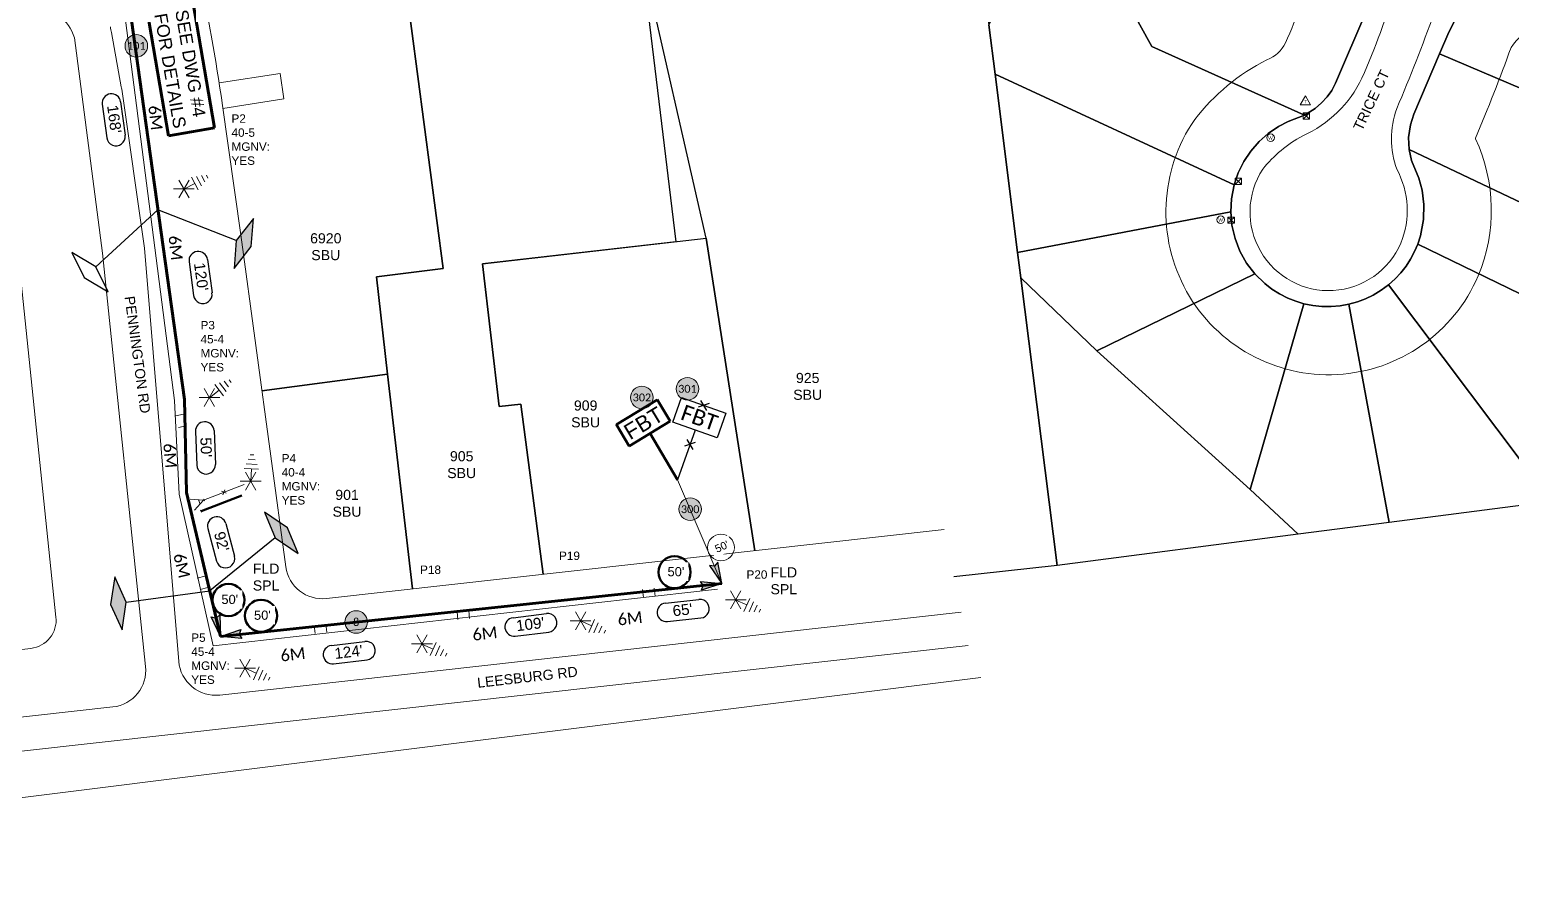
# Model space of a CAD drawing. Header units: inches. Extents: x 2013952 to 2016991, y 779373 to 782808.
# Drawn here: x 2015092 to 2015974, y 779373 to 779873 of the extents above; entities that cross this region are included whole.
import ezdxf
from ezdxf.enums import TextEntityAlignment as Align
from ezdxf.lldxf.tags import DXFTag

# ---------------------------------------------------------------- set-up
doc = ezdxf.new("R2010")
doc.units = ezdxf.units.IN
doc.header["$MEASUREMENT"] = 0
doc.linetypes.add('ACAD_ISO02W100', pattern=[15, 12, -3])
for name, color, linetype in [('50 loop', 1, 'Continuous'), ('50 LOOP EXISTING', 6, 'Continuous'), ('ADDRESS', 6, 'Continuous'), ('AERIAL CABLE', 5, 'Continuous'), ('CALLES', 6, 'Continuous'), ('EOP', 150, 'Continuous'), ('EX PED', 5, 'Continuous'), ('FBT.FST', 1, 'Continuous'), ('FST', 1, 'Continuous'), ('GroundingRED', 1, 'Continuous'), ('parcels', 7, 'Continuous'), ('PFP DETAIL', 7, 'Continuous'), ('Placemark', 7, 'Continuous'), ('Pole_Temp', 7, 'Continuous'), ('REELS BUBBLES', 87, 'Continuous'), ('SPAN LENGTHS', 7, 'Continuous'), ('SPLICE', 7, 'Continuous'), ('STREET NAMES', 250, 'Continuous')]:
    doc.layers.add(name, color=color, linetype=linetype)
for name, color, linetype, lineweight in [('AERIAL CABLE PROP', 1, 'Continuous', 60), ('AnchorGuyProposed', 1, 'Continuous', 50), ('AnchorGuyRemove', 7, 'Continuous', 0), ('DRIVEWAYS', 250, 'Continuous', 20), ('FST PROP', 240, 'Continuous', 50), ('INNERDUCT', 4, 'Continuous', 53), ('OVERLASH', 255, 'Continuous', 0), ('Pole notes', 7, 'Continuous', 0), ('Poles', 7, 'Continuous', 0), ('PROP CABLE', 1, 'Continuous', 50), ('ROW', 102, 'ACAD_ISO02W100', 20), ('STRAND TEXT', 7, 'Continuous', 0), ('Transformer', 92, 'Continuous', 0), ('WaterMeter', 252, 'Continuous', 0)]:
    doc.layers.add(name, color=color, linetype=linetype, lineweight=lineweight)
doc.styles.add('Annotative', font='arial.ttf')
doc.styles.add('Legend', font='calibri.ttf')
doc.styles.add('PROPOSED', font='calibri.ttf')
doc.styles.get("Standard").update_dxf_attribs({"font": 'arial.ttf'})
tags = doc.linetypes.add('EPV', pattern='A,3.309809,-0.120318,["EOP",Standard,S=0.477614,R=0,X=0,Y=-0.246604],-1.488372', length=4.918499).pattern_tags.tags
tags[6] = DXFTag(74, 10)
tags = doc.linetypes.add('RRW', pattern='A,0.90073,-0.315516,0.90073,-0.315516,0.90073,-0.120318,["R/W",Standard,S=0.477614,R=0,X=0,Y=-0.246604],-1.382879', length=4.836419).pattern_tags.tags
tags[14] = DXFTag(74, 10)

# ---------------------------------------------------------------- blocks, each defined once
blk = doc.blocks.new('W')
at = {"layer": 'WaterMeter', "color": 5}
blk.add_circle((0.03, 0.02), 2.28, dxfattribs=at)
blk.add_text('W', height=2.06, dxfattribs=at).set_placement((-1.36, -1.16))
blk = doc.blocks.new('FST_FBT')
at = {"layer": 'FST', "lineweight": 30}
h = blk.add_hatch(color=256, dxfattribs=at)
h.dxf.hatch_style = 1
h.paths.add_polyline_path([(5.29, 18.27), (0, 19.86), (-5.29, 18.27), (0, 16.69)])
at = {"layer": 'FBT.FST', "lineweight": 30}
blk.add_lwpolyline([(-5.29, 18.27), (0, 16.69), (5.29, 18.27), (0, 19.86)], close=True, dxfattribs=at)
blk.add_lwpolyline([(0, 16.69), (0, 0)], dxfattribs=at)
blk = doc.blocks.new('ACMAP_ANN_TEMPLATE_SPANS')
at = {"color": 0, "linetype": 'ByBlock', "lineweight": -2}
for p, q in [((-8.2, 12.5), (22.7, 12.5)), ((-8.2, -4.5), (22.7, -4.5))]:
    blk.add_line(p, q, dxfattribs=at)
for centre, start, end in [((-8.2, 4), 90, 270), ((22.7, 4), 270, 90)]:
    blk.add_arc(centre, 8.49, start, end, dxfattribs=at)
at = {"color": 18, "lineweight": 50, "true_color": 0x000000, "style": 'Annotative'}
blk.add_attdef('AERIALFOOT', text='', height=10, dxfattribs=at).set_placement((6.7, 4.7), align=Align.MIDDLE_CENTER)
blk = doc.blocks.new('50 loop')
at = {"layer": '50 loop', "color": 1, "lineweight": 50}
blk.add_circle((-0.06, -0.03), 7.96, dxfattribs=at)
at = {"layer": '50 loop', "color": 1, "lineweight": 60, "insert": (-3.54, 2.54), "char_height": 4.563, "width": 8.0535, "attachment_point": 1, "bg_fill": 2}
blk.add_mtext("50'", dxfattribs=at)
blk = doc.blocks.new('*U416')
at = {"linetype": 'Continuous', "lineweight": 0, "true_color": 0xffffff}
h = blk.add_hatch(color=7, dxfattribs=at)
h.dxf.hatch_style = 1
h.paths.add_polyline_path([(-0.122, 0, 1), (0.122, 0, 1)])
at = {"color": 0, "linetype": 'ByBlock', "lineweight": -2}
blk.add_circle((0, 0), 0.122, dxfattribs=at)
at = {"color": 0, "linetype": 'ByBlock', "lineweight": -2, "style": 'PROPOSED'}
blk.add_attdef('CCFN', text='', height=0.0844, dxfattribs=at).set_placement((0, 0), align=Align.MIDDLE_CENTER)
at = {"color": 0, "linetype": 'ByBlock', "lineweight": -2, "flags": 104}
blk.add_attdef('CCFA', text='', height=0.0844, dxfattribs=at).set_placement((0.206, 0.09), align=Align.TOP_LEFT)
blk = doc.blocks.new('*U173')
at = {"linetype": 'Continuous', "lineweight": 0}
for p, q in [((-0.5, 0.48), (-0.5, 1.15)), ((0.5, 0.48), (0.5, 1.15))]:
    blk.add_line(p, q, dxfattribs=at)
blk = doc.blocks.new('TCF')
at = {"layer": 'FBT.FST', "lineweight": 30}
blk.add_lwpolyline([(54.38, 17.34), (50.04, 1.34), (55.23, -14.4), (59.56, 1.6)], close=True, dxfattribs=at)
blk.add_lwpolyline([(50.04, 1.34), (0, 0)], dxfattribs=at)
blk = doc.blocks.new('EX PED')
at = {"layer": 'EX PED', "color": 5, "lineweight": 0}
blk.add_lwpolyline([(-3.8, 3.7), (3.8, 3.7), (3.8, -3.7), (-3.8, -3.7)], close=True, dxfattribs=at)
for points in [[(-3.8, 3.7), (3.8, -3.7)], [(3.8, 3.7), (-3.8, -3.7)]]:
    blk.add_lwpolyline(points, dxfattribs=at)
blk = doc.blocks.new('Transforam')
at = {"layer": 'Transformer', "color": 3}
blk.add_lwpolyline([(-0.5, 6.9), (-6.6, -3.7), (5.7, -3.7)], close=True, dxfattribs=at)
blk.add_text('T', height=4, dxfattribs=at).set_placement((-2, -1.9))
blk = doc.blocks.new('POLES')
at = {"layer": 'Poles'}
for points in [[(-0.93, 1.72), (1.13, -1.84)], [(-0.93, -1.84), (1.13, 1.71)], [(-1.96, -0.06), (2.16, -0.06)]]:
    blk.add_lwpolyline(points, dxfattribs=at)
blk = doc.blocks.new('*U177')
at = {"layer": 'Pole notes', "color": 135, "linetype": 'Continuous', "lineweight": 0, "true_color": 0x32a0a0, "flags": 128}
for points in [[(-4.16, 0.69), (-4.04, 1.21)], [(-3.5, 0.22), (-3.24, 1.33)], [(-2.82, -0.21), (-2.43, 1.48)], [(-2.15, -0.64), (-1.64, 1.58)], [(0.01, 0.03), (-1.89, 0.47)]]:
    blk.add_lwpolyline(points, dxfattribs=at)
blk = doc.blocks.new('*U209')
at = {"layer": 'Pole notes', "color": 135, "linetype": 'Continuous', "lineweight": 0, "true_color": 0x32a0a0, "flags": 128}
for points in [[(-4.22, -0.08), (-4.19, 0.46)], [(-3.48, -0.42), (-3.43, 0.72)], [(-2.74, -0.71), (-2.66, 1.01)], [(-2, -1.02), (-1.9, 1.26)], [(0, 0.03), (-1.95, 0.12)]]:
    blk.add_lwpolyline(points, dxfattribs=at)
blk = doc.blocks.new('*U210')
at = {"layer": 'Pole notes', "color": 135, "linetype": 'Continuous', "lineweight": 0, "true_color": 0x32a0a0, "flags": 128}
for points in [[(-0.02, 0.02), (-1.37, -1.38)], [(-1.98, -2.89), (-2.8, -2.09)], [(-1.27, -2.52), (-2.52, -1.32)], [(-0.55, -2.17), (-2.19, -0.59)], [(-2.73, -3.21), (-3.12, -2.84)]]:
    blk.add_lwpolyline(points, dxfattribs=at)
blk = doc.blocks.new('*U211')
at = {"layer": 'Pole notes', "color": 135, "linetype": 'Continuous', "lineweight": 0, "true_color": 0x32a0a0, "flags": 128}
for points in [[(-2.02, 3.7), (-1.54, 3.93)], [(-1.99, 2.89), (-0.95, 3.37)], [(-1.9, 2.1), (-0.34, 2.83)], [(-1.83, 1.3), (0.23, 2.26)], [(0.02, 0.01), (-0.8, 1.78)]]:
    blk.add_lwpolyline(points, dxfattribs=at)
blk = doc.blocks.new('*U250')
for p, q in [((6.42, 4.1), (7.62, 6.11)), ((8.75, 4.36), (6.42, 4.1)), ((7.34, 4.2), (6.9, 4.9))]:
    blk.add_line(p, q)
for points in [[(0, 0), (6.42, 4.1)], [(6.42, 4.1), (6.2, 4.15)], [(6.38, 3.88), (6.42, 4.1)], [(3.65, 1.96), (2.77, 2.14)], [(3.12, 1.61), (3.3, 2.49)]]:
    blk.add_lwpolyline(points)
blk = doc.blocks.new('*U251')
for p, q in [((0, 0), (6.44, 4.07)), ((6.22, 4.12), (6.44, 4.07)), ((6.44, 4.07), (6.39, 3.85))]:
    blk.add_line(p, q)
blk = doc.blocks.new('*U298')
at = {"layer": 'Pole notes', "linetype": 'Continuous'}
blk.add_hatch(color=1, dxfattribs=at).paths.add_polyline_path([(5.71, -2.89), (0, 0), (6.39, -0.36), (5.37, -1.47)])
at = {"layer": 'Pole notes', "color": 1, "linetype": 'Continuous', "lineweight": 30, "flags": 128}
blk.add_lwpolyline([(5.71, -2.89), (0, 0), (6.39, -0.36), (5.37, -1.47), (5.71, -2.89)], dxfattribs=at)
blk = doc.blocks.new('*U299')
at = {"layer": 'Pole notes', "linetype": 'Continuous'}
blk.add_hatch(color=1, dxfattribs=at).paths.add_polyline_path([(-3.58, -5.3), (0, 0), (-1.15, -6.29), (-2.13, -5.14)])
at = {"layer": 'Pole notes', "color": 1, "linetype": 'Continuous', "lineweight": 30, "flags": 128}
blk.add_lwpolyline([(-3.58, -5.3), (0, 0), (-1.15, -6.29), (-2.13, -5.14), (-3.58, -5.3)], dxfattribs=at)
blk = doc.blocks.new('*U300')
at = {"layer": 'Pole notes', "linetype": 'Continuous'}
blk.add_hatch(color=1, dxfattribs=at).paths.add_polyline_path([(3.58, 5.3), (0, 0), (1.15, 6.29), (2.13, 5.14)])
at = {"layer": 'Pole notes', "color": 1, "linetype": 'Continuous', "lineweight": 30, "flags": 128}
blk.add_lwpolyline([(3.58, 5.3), (0, 0), (1.15, 6.29), (2.13, 5.14), (3.58, 5.3)], dxfattribs=at)
blk = doc.blocks.new('50 LOOP EXISTING')
at = {"layer": '50 LOOP EXISTING', "color": 1, "lineweight": 0}
blk.add_circle((0.11, -0.13), 7.96, dxfattribs=at)
at = {"layer": '50 LOOP EXISTING', "color": 1, "lineweight": 60, "insert": (-3.36, 2.44), "char_height": 4.563, "width": 8.0535, "attachment_point": 1, "bg_fill": 2}
blk.add_mtext("50'", dxfattribs=at)
blk = doc.blocks.new('RFBT')
at = {"layer": 'FBT.FST', "color": 18, "lineweight": 30, "true_color": 0x000000}
blk.add_lwpolyline([(2521681.99, 1409042.67), (2521679.1, 1409072.36), (2521695.69, 1409073.97), (2521698.58, 1409044.28)], close=True, dxfattribs=at)
for points in [[(2521678.1, 1409060.04), (2521683.21, 1409054.77)], [(2521682.64, 1409060.69), (2521678.64, 1409054.57)], [(2521697.14, 1409059.13), (2521730.33, 1409062.35)], [(2521704.18, 1409062.57), (2521709.28, 1409057.3)], [(2521708.71, 1409063.23), (2521704.71, 1409057.11)]]:
    blk.add_lwpolyline(points, dxfattribs=at)
at = {"layer": 'FBT.FST', "color": 18, "lineweight": 30, "true_color": 0x000000, "insert": (2521688.84, 1409058.32), "char_height": 10, "attachment_point": 5, "rotation": 95.55159, "style": 'Legend'}
blk.add_mtext_dynamic_manual_height_columns('\\pxqc;FBT', width=33.0033, gutter_width=1, heights=[15.68], dxfattribs=at)
blk = doc.blocks.new('f')
at = {"layer": 'FBT.FST', "lineweight": 60}
for p, q in [((1588178.4, 1107839.03), (1588188.54, 1107850.19)), ((1588188.5, 1107850.12), (1588209.57, 1107830.98)), ((1588199.47, 1107819.89), (1588178.4, 1107839.03)), ((1588167.43, 1107805.78), (1588189.18, 1107829.24)), ((1588209.61, 1107831.05), (1588199.47, 1107819.89))]:
    blk.add_line(p, q, dxfattribs=at)
at = {"layer": 'FBT.FST', "lineweight": 60, "width": 0.99289}
blk.add_text('FBT', height=9.318, rotation=317.76266, dxfattribs=at).set_placement((1588181.75, 1107839.59))

msp = doc.modelspace()

# ---------------------------------------------------------------- linework, layer by layer
at = {"layer": 'AERIAL CABLE PROP', "color": 5, "lineweight": 0}
for points in [[(2015201.46, 779506.94), (2015181.2, 779596.98), (2015178.51, 779652.67), (2015142.64, 779931.34), (2015145.15, 779934.35)], [(2015477.75, 779605.62), (2015504.01, 779543.99)]]:
    msp.add_lwpolyline(points, dxfattribs=at)
at = {"layer": 'AERIAL CABLE PROP', "color": 5}
msp.add_lwpolyline([(2015205.8, 779512.49), (2015185.54, 779598.09), (2015184.34, 779653.29), (2015145.15, 779934.35)], dxfattribs=at)
at = {"layer": 'DRIVEWAYS', "color": 1}
msp.add_lwpolyline([(2015207.25, 779826.42), (2015243.57, 779832.12), (2015241.23, 779847.16), (2015205, 779841.61)], dxfattribs=at)
at = {"layer": 'EOP', "color": 6, "linetype": 'EPV', "lineweight": 0, "ltscale": 5}
for points in [[(2015856.48, 779911.68, -0.030797), (2015839.44, 779865.37, -0.188315), (2015828.36, 779855.37, 0.110727), (2015785.37, 779819.77, 1.105574), (2015954.04, 779726.85, 0.210743), (2015952.42, 779808.37, -0.036013), (2015952.46, 779808.75, 0.011571), (2015973.6, 779862.54, -0.364114), (2016008.1, 779874.35, -0.045144)], [(2015905, 779899.42, -0.032513), (2015884.85, 779844.41, -0.180078), (2015849.62, 779810.07, 0.100713), (2015825.82, 779790.31, 1.088077), (2015907.98, 779746.3, 0.226418), (2015905.62, 779790.19, -0.177038), (2015905.61, 779826.34, 0.012713), (2015927.87, 779883.08, -0.379961)], [(2014159.7, 779633.06), (2014148.19, 779752.45, -0.403034), (2014160.65, 779768.44), (2014267.18, 779779.48), (2014625.2, 779822.81, -0.002858), (2015058.89, 779881.12, -0.000234), (2015094.42, 779885.68, -0.356312), (2015118.88, 779868.34), (2015135.71, 779740.41), (2015161.27, 779494.66, -0.412036), (2015141.83, 779470.52), (2014743.38, 779426.07)], [(2015646.49, 779526.82), (2015205.35, 779477.61, -0.422456), (2015180.99, 779497.64), (2015160.54, 779743.29), (2015147.04, 779837.78, 0.009792), (2015146.82, 779839.13), (2015140.89, 779871.51, -0.01897), (2015140.3, 779874.87)]]:
    msp.add_lwpolyline(points, format="xyb", dxfattribs=at)
msp.add_lwpolyline([(2014742.63, 779405.86), (2015650.58, 779507.15)], dxfattribs=at)
at = {"layer": 'parcels'}
for points in [[(2015523.74, 779563.44), (2015494.8, 779749.19), (2015455.64, 779920.72), (2015654.08, 779945.86), (2015662.9, 779876.11), (2015666.63, 779846.66), (2015680.01, 779740.81), (2015681.92, 779725.74), (2015703.55, 779554.65), (2015642.1, 779547.97)], [(2015319.94, 779540.7), (2015305.25, 779668.29), (2015298.59, 779726.16), (2015338.29, 779731.14), (2015315.72, 779902.65), (2015343.66, 779906.26), (2015367.86, 779909.38), (2015455.64, 779920.72), (2015476.79, 779747.15), (2015361.59, 779734.07), (2015371.67, 779649.1), (2015384.56, 779650.64), (2015397.76, 779549.38)], [(2015205.29, 779888.4), (2015255.33, 779894.86), (2015299.63, 779900.57), (2015315.72, 779902.65), (2015338.29, 779731.14), (2015298.59, 779726.16), (2015305.25, 779668.29), (2015230.5, 779658.55)], [(2015940.83, 779880.21), (2015936.48, 779871.7), (2015931, 779858.82), (2015915.7, 779822.88), (2015913.68, 779816.65), (2015912.64, 779809.17), (2015913, 779801.87), (2015914.42, 779795.52), (2015918.67, 779784.86), (2015920.61, 779777.86), (2015921.75, 779769.17), (2015921.56, 779760.41), (2015919.73, 779750.61), (2015918.13, 779745.72), (2015916.23, 779741.27), (2015913.81, 779736.73), (2015911.17, 779732.68), (2015908, 779728.63), (2015904.7, 779725.09), (2015900.65, 779721.46), (2015896.28, 779718.23), (2015891.63, 779715.43), (2015887.02, 779713.2), (2015882.22, 779711.39), (2015876.99, 779709.95), (2015871.94, 779709.04), (2015866.53, 779708.58), (2015861.09, 779708.63), (2015855.69, 779709.19), (2015850.37, 779710.26), (2015845.46, 779711.72), (2015840.7, 779713.62), (2015835.87, 779716.08), (2015831.29, 779718.98), (2015827, 779722.3), (2015821.21, 779728), (2015816.28, 779734.46), (2015812.31, 779741.54), (2015809.38, 779749.11), (2015807.55, 779757.03), (2015806.85, 779764.81), (2015807.21, 779772.61), (2015808.78, 779780.87), (2015811.2, 779788.01), (2015814.53, 779794.78), (2015818.73, 779801.06), (2015823.71, 779806.73), (2015829.15, 779811.52), (2015835.15, 779815.58), (2015841.06, 779818.62), (2015850.64, 779822.47), (2015857.04, 779826.39), (2015860.87, 779829.67), (2015864.1, 779833.21), (2015866.88, 779837.11), (2015869.18, 779841.31), (2015887.73, 779884.84)], [(2015397.76, 779549.38), (2015384.56, 779650.64), (2015371.67, 779649.1), (2015361.59, 779734.07), (2015494.8, 779749.19), (2015523.74, 779563.44)], [(2015230.5, 779658.55), (2015305.25, 779668.29), (2015319.94, 779540.7)]]:
    msp.add_lwpolyline(points, dxfattribs=at)
for points in [[(2015744.61, 779890.89), (2015769.5, 779935.17), (2015887.73, 779884.84), (2015869.18, 779841.31), (2015866.88, 779837.11), (2015864.1, 779833.21), (2015860.87, 779829.67), (2015857.04, 779826.39), (2015850.64, 779822.47), (2015759.89, 779863.18), (2015744.61, 779890.89)], [(2015744.61, 779890.89), (2015759.89, 779863.18), (2015850.64, 779822.47), (2015841.06, 779818.62), (2015835.15, 779815.58), (2015829.15, 779811.52), (2015823.71, 779806.73), (2015818.73, 779801.06), (2015814.53, 779794.78), (2015811.2, 779788.01), (2015808.78, 779780.87), (2015666.63, 779846.66), (2015662.9, 779876.11), (2015687.08, 779923.23), (2015744.61, 779890.89)], [(2016030.31, 779816.55), (2015931, 779858.82), (2015936.48, 779871.7), (2015940.83, 779880.21), (2015943.92, 779884.88), (2015947.17, 779889.03), (2015950.73, 779892.92), (2015954.84, 779896.74), (2015959.24, 779900.2), (2015963.63, 779903.12), (2015968.53, 779905.84), (2015973.64, 779908.14), (2015978.92, 779910.02), (2015984.33, 779911.46), (2015990.5, 779912.53), (2015995.09, 779912.95), (2016005.96, 779912.72), (2016011.51, 779911.92), (2016016.97, 779910.67), (2016025.38, 779907.77), (2016062.43, 779892), (2016030.31, 779816.55)], [(2016030.31, 779816.55), (2016007.4, 779762.71), (2015991.84, 779764.45), (2015913, 779801.87), (2015912.64, 779809.17), (2015913.68, 779816.65), (2015915.7, 779822.88), (2015931, 779858.82), (2016030.31, 779816.55)], [(2015680.01, 779740.81), (2015666.63, 779846.66), (2015808.78, 779780.87), (2015807.21, 779772.61), (2015806.85, 779764.81), (2015680.01, 779740.81)], [(2016043.19, 779709.72), (2016046.52, 779683.52), (2015918.13, 779745.72), (2015919.73, 779750.61), (2015921.56, 779760.41), (2015921.75, 779769.17), (2015920.61, 779777.86), (2015918.67, 779784.86), (2015914.42, 779795.52), (2015913, 779801.87), (2015991.84, 779764.45), (2016007.4, 779762.71), (2016038.13, 779749.63), (2016043.19, 779709.72)], [(2015680.01, 779740.81), (2015806.85, 779764.81), (2015807.55, 779757.03), (2015809.38, 779749.11), (2015812.31, 779741.54), (2015816.28, 779734.46), (2015821.21, 779728), (2015727.2, 779682.19), (2015681.92, 779725.74), (2015680.01, 779740.81)], [(2016057.07, 779600.35), (2015997.69, 779592.67), (2015900.65, 779721.46), (2015904.7, 779725.09), (2015908, 779728.63), (2015911.17, 779732.68), (2015913.81, 779736.73), (2015916.23, 779741.27), (2015918.13, 779745.72), (2016046.52, 779683.52), (2016047.57, 779675.23), (2016057.07, 779600.35)], [(2015818.38, 779599.89), (2015727.2, 779682.19), (2015821.21, 779728), (2015827, 779722.3), (2015831.29, 779718.98), (2015835.87, 779716.08), (2015840.7, 779713.62), (2015845.46, 779711.72), (2015850.37, 779710.26), (2015818.38, 779599.89)], [(2015703.55, 779554.65), (2015681.92, 779725.74), (2015727.2, 779682.19), (2015818.38, 779599.89), (2015846.97, 779573.19), (2015703.55, 779554.65)], [(2015901.09, 779580.19), (2015876.99, 779709.95), (2015882.22, 779711.39), (2015887.02, 779713.2), (2015891.63, 779715.43), (2015896.28, 779718.23), (2015900.65, 779721.46), (2015997.69, 779592.67), (2015901.09, 779580.19)], [(2015818.38, 779599.89), (2015850.37, 779710.26), (2015855.69, 779709.19), (2015861.09, 779708.63), (2015866.53, 779708.58), (2015871.94, 779709.04), (2015876.99, 779709.95), (2015901.09, 779580.19), (2015846.97, 779573.19), (2015818.38, 779599.89)]]:
    msp.add_lwpolyline(points, close=True, dxfattribs=at)
at = {"layer": 'ROW', "color": 3, "linetype": 'RRW', "lineweight": 0, "ltscale": 5}
for points in [[(2015636.28, 779575.99), (2015268.87, 779535, -0.407479), (2015244.62, 779553.92), (2015217.99, 779751.27), (2015206.81, 779829.54, 0.012436), (2015197.7, 779883.22), (2015176.4, 780038.13), (2015158.01, 780176.33), (2015138.61, 780330.54)], [(2014219.73, 779639.86), (2014207.73, 779728.29), (2014347.08, 779738.79), (2014631.67, 779773.23, -0.002913), (2015073.16, 779832.55), (2015086.04, 779734.56), (2015107.95, 779523.97, -0.412036), (2015092.93, 779505.31), (2014744.87, 779466.48)]]:
    msp.add_lwpolyline(points, format="xyb", dxfattribs=at)
msp.add_lwpolyline([(2014741.43, 779373.37), (2015658.09, 779488)], dxfattribs=at)

# ---------------------------------------------------------------- block references
at = {"layer": 'AERIAL CABLE', "color": 4, "lineweight": 50, "rotation": 73.34720169118447}
msp.add_blockref('f', (2621697.66, -1059417.72), dxfattribs=at)
at = {"layer": 'AnchorGuyProposed', "xscale": -3.408992642566335, "yscale": -3.408992642566335, "zscale": -3.408992642566335, "rotation": 348.8970661934563}
msp.add_blockref('*U251', (2015218.46, 779596.22), dxfattribs=at)
at = {"layer": 'AnchorGuyRemove', "xscale": -3.408958914356051, "yscale": -3.408958914356051, "zscale": -3.408958914356051, "rotation": 348.8970661934563}
msp.add_blockref('*U250', (2015219.94, 779602.88), dxfattribs=at)
at = {"layer": 'CALLES', "lineweight": -3, "xscale": 0.9382256152178837, "yscale": 0.9382256152178837, "zscale": 0.9382256152178837, "rotation": 245.0745278398871}
msp.add_blockref('RFBT', (1813700.94, 3482335.27), dxfattribs=at)
at = {"layer": 'FST PROP', "color": 1, "lineweight": 50, "xscale": 3, "yscale": 3, "zscale": 3}
for p, rotation in [((2015168.61, 779766.08), 248.600415758362), ((2015199.38, 779539.62), 308.9431029863367), ((2015199.38, 779539.62), 97.82279363298515)]:
    msp.add_blockref('FST_FBT', p, dxfattribs=dict(at, rotation=rotation))
at = {"layer": 'GroundingRED', "xscale": 3.735448405991392, "yscale": 3.735448405991392, "zscale": 3.735448405991392, "rotation": 221.1420867332972}
for name, p in [('*U177', (2015184.03, 779778.47)), ('*U209', (2015199.23, 779654.45)), ('*U210', (2015223.76, 779604.77)), ('*U211', (2015512.34, 779534.18)), ('*U211', (2015420.01, 779521.71)), ('*U211', (2015325.71, 779508.01)), ('*U211', (2015220.47, 779493.62))]:
    msp.add_blockref(name, p, dxfattribs=at)
at = {"layer": 'INNERDUCT', "color": 6, "lineweight": 70, "rotation": 220.9344825664603}
msp.add_blockref('TCF', (2015168.61, 779766.08), dxfattribs=at)
at = {"layer": 'OVERLASH', "xscale": 6.997610170159889, "yscale": 6.997610170159889, "zscale": 6.997610170159889}
for p, rotation in [((2015187.88, 779641.9), 102.7173474070875), ((2015349.64, 779530.82), 186.1485488218188), ((2015264.66, 779522.62), 186.1485488218188)]:
    msp.add_blockref('*U173', p, dxfattribs=dict(at, rotation=rotation))
at = {"layer": 'Placemark', "lineweight": 70, "xscale": 0.5, "yscale": 0.5, "zscale": 0.5}
for name, p in [('Transforam', (2015851.45, 779830.36)), ('EX PED', (2015851.71, 779821.9)), ('EX PED', (2015811.37, 779783)), ('EX PED', (2015807.06, 779759.96))]:
    msp.add_blockref(name, p, dxfattribs=at)
at = {"layer": 'Placemark', "lineweight": 70}
for p in [(2015830.46, 779808.92), (2015800.82, 779760.17)]:
    msp.add_blockref('W', p, dxfattribs=at)
at = {"layer": 'Poles', "lineweight": 50, "xscale": 3, "yscale": 3, "zscale": 3}
for p in [(2015183.73, 779778.66), (2015198.93, 779654.65), (2015223.46, 779604.96), (2015512.04, 779534.37), (2015419.72, 779521.91), (2015325.42, 779508.21), (2015220.17, 779493.82)]:
    msp.add_blockref('POLES', p, dxfattribs=at)
at = {"layer": 'REELS BUBBLES', "color": 250, "lineweight": 0}
for p, xscale, yscale, zscale, values in [((2015155.73, 779863.63), 55, 55, 55, {'CCFN': '101'}), ((2015483.6, 779659.7), 54.99999999999999, 54.99999999999999, 54.99999999999999, {'CCFN': '301'}), ((2015456.52, 779654.55), 54.99999999999999, 54.99999999999999, 54.99999999999999, {'CCFN': '302'}), ((2015485.22, 779588.09), 54.99999999999999, 54.99999999999999, 54.99999999999999, {'CCFN': '300'}), ((2015286.52, 779521.02), 55, 55, 55, {'CCFN': '8'})]:
    msp.add_blockref('*U416', p, dxfattribs=dict(at, xscale=xscale, yscale=yscale, zscale=zscale)).add_auto_attribs(values)
at = {"layer": 'SPAN LENGTHS'}
ref = msp.add_blockref('ACMAP_ANN_TEMPLATE_SPANS', (2015139.06, 779823.95), dxfattribs=dict(at, xscale=0.6499999999999995, yscale=0.6499999999999995, zscale=0.6499999999999995, rotation=277.6121093089429))
ref.add_attrib('AERIALFOOT', "168'", dxfattribs={"layer": 'PROP CABLE', "height": 6.5, "rotation": 277.61211, "style": 'Annotative'}).set_placement((2015142.68, 779820.05), align=Align.MIDDLE_CENTER)
ref = msp.add_blockref('ACMAP_ANN_TEMPLATE_SPANS', (2015190.73, 779730.2), dxfattribs=dict(at, xscale=0.6499999999999994, yscale=0.6499999999999994, zscale=0.6499999999999994, rotation=277.7194599503881))
ref.add_attrib('AERIALFOOT', "120'", dxfattribs={"layer": 'PROP CABLE', "height": 6.5, "rotation": 277.71946, "style": 'Annotative'}).set_placement((2015194.36, 779726.31), align=Align.MIDDLE_CENTER)
ref = msp.add_blockref('ACMAP_ANN_TEMPLATE_SPANS', (2015194.06, 779629.15), dxfattribs=dict(at, xscale=0.6499999999999997, yscale=0.6499999999999997, zscale=0.6499999999999997, rotation=272.2203415892088))
ref.add_attrib('AERIALFOOT', "50'", dxfattribs={"layer": 'PROP CABLE', "height": 6.5, "rotation": 272.22034, "style": 'Annotative'}).set_placement((2015197.3, 779624.93), align=Align.MIDDLE_CENTER)
ref = msp.add_blockref('ACMAP_ANN_TEMPLATE_SPANS', (2015202.43, 779572.27), dxfattribs=dict(at, xscale=0.6499999999999997, yscale=0.6499999999999997, zscale=0.6499999999999997, rotation=284.9757024387534))
ref.add_attrib('AERIALFOOT', "92'", dxfattribs={"layer": 'PROP CABLE', "height": 6.5, "rotation": 284.9757, "style": 'Annotative'}).set_placement((2015206.53, 779568.87), align=Align.MIDDLE_CENTER)
ref = msp.add_blockref('ACMAP_ANN_TEMPLATE_SPANS', (2015476.68, 779524.73), dxfattribs=dict(at, xscale=0.6499999999999997, yscale=0.6499999999999997, zscale=0.6499999999999997, rotation=6.284193849110756))
ref.add_attrib('AERIALFOOT', "65'", dxfattribs={"layer": 'PROP CABLE', "height": 6.5, "rotation": 6.28419, "style": 'Annotative'}).set_placement((2015480.66, 779528.26), align=Align.MIDDLE_CENTER)
ref = msp.add_blockref('ACMAP_ANN_TEMPLATE_SPANS', (2015386.12, 779516.18), dxfattribs=dict(at, xscale=0.6499999999999997, yscale=0.6499999999999997, zscale=0.6499999999999997, rotation=6.996191108555779))
ref.add_attrib('AERIALFOOT', "109'", dxfattribs={"layer": 'PROP CABLE', "height": 6.5, "rotation": 6.99619, "style": 'Annotative'}).set_placement((2015390.06, 779519.76), align=Align.MIDDLE_CENTER)
ref = msp.add_blockref('ACMAP_ANN_TEMPLATE_SPANS', (2015278.07, 779499.67), dxfattribs=dict(at, xscale=0.6499999999999997, yscale=0.6499999999999997, zscale=0.6499999999999997, rotation=6.996191108555779))
ref.add_attrib('AERIALFOOT', "124'", dxfattribs={"layer": 'PROP CABLE', "height": 6.5, "rotation": 6.99619, "style": 'Annotative'}).set_placement((2015282.01, 779503.25), align=Align.MIDDLE_CENTER)
at = {"layer": 'SPLICE', "color": 1, "xscale": 2, "yscale": 2, "zscale": 2, "rotation": 118.6597819467815}
msp.add_blockref('*U299', (2015205.8, 779512.5), dxfattribs=at)

# ---------------------------------------------------------------- texts
at = {"layer": 'ADDRESS', "color": 7, "lineweight": 50, "char_height": 6, "width": 21.5316, "attachment_point": 2}
for s, insert in [('6920 SBU', (2015268.45, 779752.17)), ('925 SBU', (2015555.16, 779669.13)), ('909 SBU', (2015423.05, 779652.76)), ('905 SBU', (2015349.31, 779622.6)), ('901 SBU', (2015281.1, 779599.63))]:
    msp.add_mtext(s, dxfattribs=dict(at, insert=insert))
at = {"layer": 'PFP DETAIL', "color": 6, "lineweight": 80, "insert": (2015186.3, 779885.64), "char_height": 7.5558, "attachment_point": 1, "rotation": 279.64641, "bg_fill": 16, "box_fill_scale": 1.5, "bg_fill_color": 256, "bg_fill_transparency": 0}
msp.add_mtext_dynamic_manual_height_columns('SEE DWG #4\\PFOR DETAILS', width=68.7321, gutter_width=30.03, heights=[0], dxfattribs=at)
at = {"layer": 'Pole_Temp', "lineweight": 0, "attachment_point": 1}
for s, insert, char_height, width in [('P2\\P40-5\\PMGNV: YES', (2015212.36, 779822.85), 5, 26.7349), ('P3\\P45-4\\PMGNV: YES', (2015193.94, 779700.02), 5, 27.6489), ('P4\\P40-4\\PMGNV: YES', (2015242.22, 779620.89), 5, 27.6489), ('P19', (2015407.21, 779562.91), 5, 12.1714), ('FLD\\PSPL', (2015225.03, 779555.75), 6, 13.0036), ('P18', (2015324.55, 779554.61), 5, 12.1714), ('P20', (2015518.74, 779551.75), 5, 12.1441), ('FLD\\PSPL', (2015533.03, 779553.53), 6, 13.0036), ('P5\\P45-4\\PMGNV: YES', (2015188.42, 779514.23), 5, 27.6489)]:
    msp.add_mtext(s, dxfattribs=dict(at, insert=insert, char_height=char_height, width=width))
at = {"layer": 'STRAND TEXT', "color": 7, "lineweight": 50, "style": 'PROPOSED'}
for rotation, p in [(276.36673, (2015162.88, 779827.81)), (276.36673, (2015174.87, 779750.46)), (274.93752, (2015171.75, 779627.02)), (283.50706, (2015177.71, 779560.94)), (6.6918, (2015442.48, 779518.89)), (6.6918, (2015356.12, 779509.85)), (6.6918, (2015241.92, 779497.49))]:
    msp.add_text('6M', height=7, rotation=rotation, dxfattribs=at).set_placement(p)
at = {"layer": 'STREET NAMES', "color": 7, "char_height": 6, "attachment_point": 1}
for s, width, insert, rotation in [('TRICE CT', 64.2337, (2015879.44, 779815.12), 64.54354), ('PENNINGTON RD', 116.2382, (2015154.66, 779715.2), 277.81592), ('LEESBURG RD', 59.6998, (2015358.22, 779487.82), 6.52653)]:
    msp.add_mtext_dynamic_manual_height_columns(s, width=width, gutter_width=25, heights=[0], dxfattribs=dict(at, insert=insert, rotation=rotation))

# ---------------------------------------------------------------- next in the draw order: block references
at = {"layer": '50 loop', "color": 1, "lineweight": 30, "xscale": 1.2, "yscale": 1.2, "zscale": 1.2}
msp.add_blockref('50 loop', (2015210.61, 779534.15), dxfattribs=at)
at = {"layer": '50 LOOP EXISTING', "color": 1, "rotation": 24.29048052152447}
msp.add_blockref('50 LOOP EXISTING', (2015503.4, 779565.41), dxfattribs=at)

# ---------------------------------------------------------------- next in the draw order: linework, layer by layer
at = {"layer": 'AERIAL CABLE PROP', "color": 5}
msp.add_lwpolyline([(2015205.8, 779512.49), (2015504.01, 779543.99)], dxfattribs=at)

# ---------------------------------------------------------------- next in the draw order: block references
at = {"layer": 'OVERLASH', "xscale": 6.997610170159891, "yscale": 6.997610170159891, "zscale": 6.997610170159891, "rotation": 104.4537176187054}
msp.add_blockref('*U173', (2015200.62, 779545.72), dxfattribs=at)
at = {"layer": 'SPLICE', "color": 1, "yscale": 2, "zscale": 2}
for name, p, xscale, rotation in [('*U300', (2015504.01, 779543.99), -2, 0.4409328641982935), ('*U298', (2015205.8, 779512.49), 2, 118.6597819467815)]:
    msp.add_blockref(name, p, dxfattribs=dict(at, xscale=xscale, rotation=rotation))

# ---------------------------------------------------------------- next in the draw order: block references
at = {"layer": '50 loop', "color": 1, "lineweight": 30, "xscale": 1.2, "yscale": 1.2, "zscale": 1.2}
msp.add_blockref('50 loop', (2015230, 779524.78), dxfattribs=at)

# ---------------------------------------------------------------- next in the draw order: linework, layer by layer
at = {"layer": 'AERIAL CABLE PROP', "color": 5, "lineweight": 0}
msp.add_lwpolyline([(2015201.46, 779506.94), (2015501.48, 779540.58)], dxfattribs=at)

# ---------------------------------------------------------------- next in the draw order: block references
at = {"layer": '50 loop', "color": 1, "lineweight": 30, "xscale": 1.2, "yscale": 1.2, "zscale": 1.2}
msp.add_blockref('50 loop', (2015476.01, 779550.66), dxfattribs=at)

# ---------------------------------------------------------------- next in the draw order: block references
at = {"layer": 'OVERLASH', "xscale": 6.997610170159889, "yscale": 6.997610170159889, "zscale": 6.997610170159889, "rotation": 186.1485488218188}
msp.add_blockref('*U173', (2015460.03, 779544.06), dxfattribs=at)
at = {"layer": 'SPLICE', "color": 1, "xscale": 2, "yscale": 2, "zscale": 2, "rotation": 118.6597819467815}
msp.add_blockref('*U300', (2015504.01, 779543.99), dxfattribs=at)

doc.saveas('drawing.dxf')
